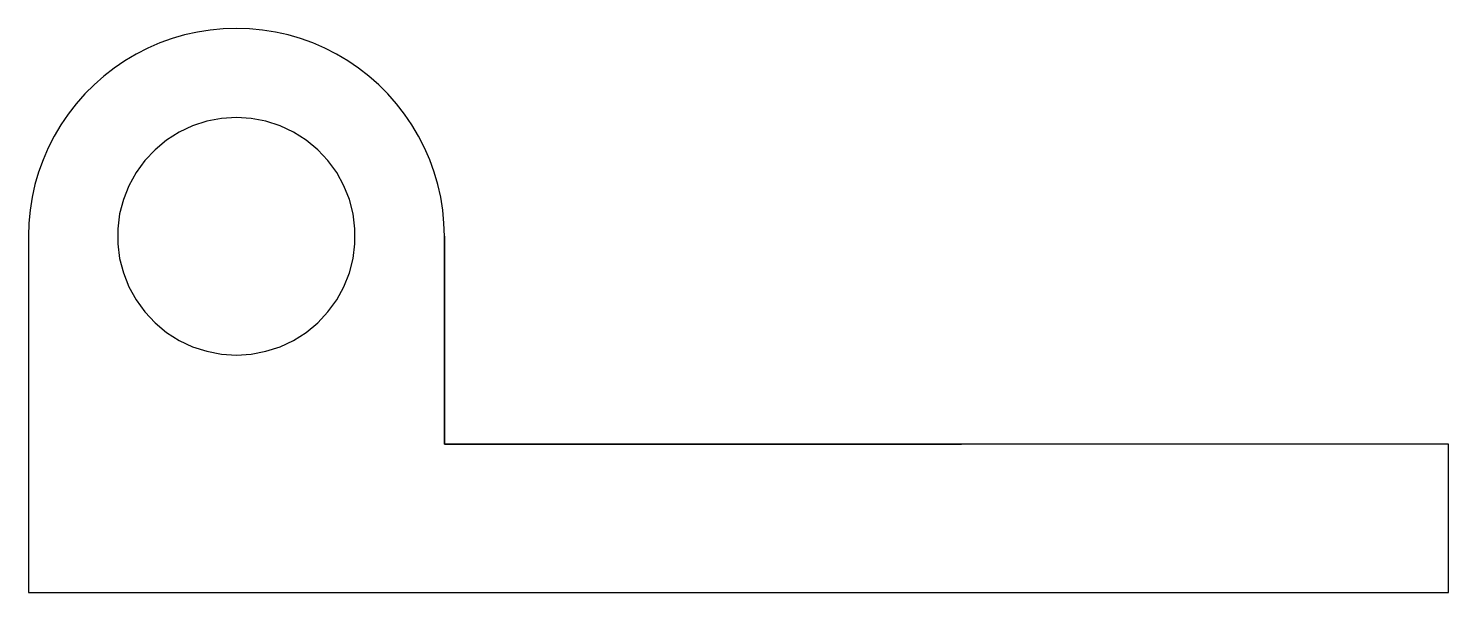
# Model space of a CAD drawing. Header units: metres. Extents: x -11.4 to 36.4, y 0 to 19.
import ezdxf

# ---------------------------------------------------------------- set-up
doc = ezdxf.new("R2010")
doc.units = ezdxf.units.M

msp = doc.modelspace()

# ---------------------------------------------------------------- linework, layer by layer
for points in [[(2.6, 12), (2.586, 12.44), (2.545, 12.877), (2.476, 13.312), (2.38, 13.741), (2.257, 14.163), (2.108, 14.577), (1.934, 14.98), (1.734, 15.372), (1.51, 15.751), (1.263, 16.114), (0.994, 16.462), (0.703, 16.792), (0.392, 17.103), (0.062, 17.394), (-0.286, 17.663), (-0.649, 17.91), (-1.028, 18.134), (-1.42, 18.334), (-1.823, 18.508), (-2.237, 18.657), (-2.659, 18.78), (-3.088, 18.876), (-3.523, 18.945), (-3.96, 18.986), (-4.4, 19), (-4.84, 18.986), (-5.277, 18.945), (-5.712, 18.876), (-6.141, 18.78), (-6.563, 18.657), (-6.977, 18.508), (-7.38, 18.334), (-7.772, 18.134), (-8.151, 17.91), (-8.514, 17.663), (-8.862, 17.394), (-9.192, 17.103), (-9.503, 16.792), (-9.794, 16.462), (-10.063, 16.114), (-10.31, 15.751), (-10.534, 15.372), (-10.734, 14.98), (-10.908, 14.577), (-11.057, 14.163), (-11.18, 13.741), (-11.276, 13.312), (-11.345, 12.877), (-11.386, 12.44), (-11.4, 12)], [(-4.4, 16), (-4.901, 15.968), (-5.395, 15.874), (-5.872, 15.719), (-6.327, 15.505), (-6.751, 15.236), (-7.138, 14.916), (-7.482, 14.55), (-7.777, 14.143), (-8.019, 13.703), (-8.204, 13.236), (-8.329, 12.75), (-8.392, 12.251), (-8.392, 11.749), (-8.329, 11.25), (-8.204, 10.764), (-8.019, 10.297), (-7.777, 9.857), (-7.482, 9.45), (-7.138, 9.084), (-6.751, 8.764), (-6.327, 8.495), (-5.872, 8.281), (-5.395, 8.126), (-4.901, 8.032), (-4.4, 8), (-3.899, 8.032), (-3.405, 8.126), (-2.928, 8.281), (-2.473, 8.495), (-2.049, 8.764), (-1.662, 9.084), (-1.318, 9.45), (-1.023, 9.857), (-0.781, 10.297), (-0.596, 10.764), (-0.471, 11.25), (-0.408, 11.749), (-0.408, 12.251), (-0.471, 12.75), (-0.596, 13.236), (-0.781, 13.703), (-1.023, 14.143), (-1.318, 14.55), (-1.662, 14.916), (-2.049, 15.236), (-2.473, 15.505), (-2.928, 15.719), (-3.405, 15.874), (-3.899, 15.968), (-4.4, 16)], [(-11.4, 12), (-11.4, 11.76), (-11.4, 11.52), (-11.4, 11.28), (-11.4, 11.04), (-11.4, 10.8), (-11.4, 10.56), (-11.4, 10.32), (-11.4, 10.08), (-11.4, 9.84), (-11.4, 9.6), (-11.4, 9.36), (-11.4, 9.12), (-11.4, 8.88), (-11.4, 8.64), (-11.4, 8.4), (-11.4, 8.16), (-11.4, 7.92), (-11.4, 7.68), (-11.4, 7.44), (-11.4, 7.2), (-11.4, 6.96), (-11.4, 6.72), (-11.4, 6.48), (-11.4, 6.24), (-11.4, 6), (-11.4, 5.76), (-11.4, 5.52), (-11.4, 5.28), (-11.4, 5.04), (-11.4, 4.8), (-11.4, 4.56), (-11.4, 4.32), (-11.4, 4.08), (-11.4, 3.84), (-11.4, 3.6), (-11.4, 3.36), (-11.4, 3.12), (-11.4, 2.88), (-11.4, 2.64), (-11.4, 2.4), (-11.4, 2.16), (-11.4, 1.92), (-11.4, 1.68), (-11.4, 1.44), (-11.4, 1.2), (-11.4, 0.96), (-11.4, 0.72), (-11.4, 0.48), (-11.4, 0.24), (-11.4, 0)], [(2.6, 12), (2.6, 11.86), (2.6, 11.72), (2.6, 11.58), (2.6, 11.44), (2.6, 11.3), (2.6, 11.16), (2.6, 11.02), (2.6, 10.88), (2.6, 10.74), (2.6, 10.6), (2.6, 10.46), (2.6, 10.32), (2.6, 10.18), (2.6, 10.04), (2.6, 9.9), (2.6, 9.76), (2.6, 9.62), (2.6, 9.48), (2.6, 9.34), (2.6, 9.2), (2.6, 9.06), (2.6, 8.92), (2.6, 8.78), (2.6, 8.64), (2.6, 8.5), (2.6, 8.36), (2.6, 8.22), (2.6, 8.08), (2.6, 7.94), (2.6, 7.8), (2.6, 7.66), (2.6, 7.52), (2.6, 7.38), (2.6, 7.24), (2.6, 7.1), (2.6, 6.96), (2.6, 6.82), (2.6, 6.68), (2.6, 6.54), (2.6, 6.4), (2.6, 6.26), (2.6, 6.12), (2.6, 5.98), (2.6, 5.84), (2.6, 5.7), (2.6, 5.56), (2.6, 5.42), (2.6, 5.28), (2.6, 5.14), (2.6, 5)], [(2.6, 5), (2.6, 5.14), (2.6, 5.28), (2.6, 5.42), (2.6, 5.56), (2.6, 5.7), (2.6, 5.84), (2.6, 5.98), (2.6, 6.12), (2.6, 6.26), (2.6, 6.4), (2.6, 6.54), (2.6, 6.68), (2.6, 6.82), (2.6, 6.96), (2.6, 7.1), (2.6, 7.24), (2.6, 7.38), (2.6, 7.52), (2.6, 7.66), (2.6, 7.8), (2.6, 7.94), (2.6, 8.08), (2.6, 8.22), (2.6, 8.36), (2.6, 8.5), (2.6, 8.64), (2.6, 8.78), (2.6, 8.92), (2.6, 9.06), (2.6, 9.2), (2.6, 9.34), (2.6, 9.48), (2.6, 9.62), (2.6, 9.76), (2.6, 9.9), (2.6, 10.04), (2.6, 10.18), (2.6, 10.32), (2.6, 10.46), (2.6, 10.6), (2.6, 10.74), (2.6, 10.88), (2.6, 11.02), (2.6, 11.16), (2.6, 11.3), (2.6, 11.44), (2.6, 11.58), (2.6, 11.72), (2.6, 11.86), (2.6, 12)], [(2.6, 5), (2.948, 5), (3.296, 5), (3.644, 5), (3.992, 5), (4.34, 5), (4.688, 5), (5.036, 5), (5.384, 5), (5.732, 5), (6.08, 5), (6.428, 5), (6.776, 5), (7.124, 5), (7.472, 5), (7.82, 5), (8.168, 5), (8.516, 5), (8.864, 5), (9.212, 5), (9.56, 5), (9.908, 5), (10.256, 5), (10.604, 5), (10.952, 5), (11.3, 5), (11.648, 5), (11.996, 5), (12.344, 5), (12.692, 5), (13.04, 5), (13.388, 5), (13.736, 5), (14.084, 5), (14.432, 5), (14.78, 5), (15.128, 5), (15.476, 5), (15.824, 5), (16.172, 5), (16.52, 5), (16.868, 5), (17.216, 5), (17.564, 5), (17.912, 5), (18.26, 5), (18.608, 5), (18.956, 5), (19.304, 5), (19.652, 5), (20, 5)], [(36.4, 5), (35.724, 5), (35.048, 5), (34.372, 5), (33.696, 5), (33.02, 5), (32.344, 5), (31.668, 5), (30.992, 5), (30.316, 5), (29.64, 5), (28.964, 5), (28.288, 5), (27.612, 5), (26.936, 5), (26.26, 5), (25.584, 5), (24.908, 5), (24.232, 5), (23.556, 5), (22.88, 5), (22.204, 5), (21.528, 5), (20.852, 5), (20.176, 5), (19.5, 5), (18.824, 5), (18.148, 5), (17.472, 5), (16.796, 5), (16.12, 5), (15.444, 5), (14.768, 5), (14.092, 5), (13.416, 5), (12.74, 5), (12.064, 5), (11.388, 5), (10.712, 5), (10.036, 5), (9.36, 5), (8.684, 5), (8.008, 5), (7.332, 5), (6.656, 5), (5.98, 5), (5.304, 5), (4.628, 5), (3.952, 5), (3.276, 5), (2.6, 5)], [(36.4, 0), (36.4, 0.1), (36.4, 0.2), (36.4, 0.3), (36.4, 0.4), (36.4, 0.5), (36.4, 0.6), (36.4, 0.7), (36.4, 0.8), (36.4, 0.9), (36.4, 1), (36.4, 1.1), (36.4, 1.2), (36.4, 1.3), (36.4, 1.4), (36.4, 1.5), (36.4, 1.6), (36.4, 1.7), (36.4, 1.8), (36.4, 1.9), (36.4, 2), (36.4, 2.1), (36.4, 2.2), (36.4, 2.3), (36.4, 2.4), (36.4, 2.5), (36.4, 2.6), (36.4, 2.7), (36.4, 2.8), (36.4, 2.9), (36.4, 3), (36.4, 3.1), (36.4, 3.2), (36.4, 3.3), (36.4, 3.4), (36.4, 3.5), (36.4, 3.6), (36.4, 3.7), (36.4, 3.8), (36.4, 3.9), (36.4, 4), (36.4, 4.1), (36.4, 4.2), (36.4, 4.3), (36.4, 4.4), (36.4, 4.5), (36.4, 4.6), (36.4, 4.7), (36.4, 4.8), (36.4, 4.9), (36.4, 5)], [(-11.4, 0), (-10.444, 0), (-9.488, 0), (-8.532, 0), (-7.576, 0), (-6.62, 0), (-5.664, 0), (-4.708, 0), (-3.752, 0), (-2.796, 0), (-1.84, 0), (-0.884, 0), (0.072, 0), (1.028, 0), (1.984, 0), (2.94, 0), (3.896, 0), (4.852, 0), (5.808, 0), (6.764, 0), (7.72, 0), (8.676, 0), (9.632, 0), (10.588, 0), (11.544, 0), (12.5, 0), (13.456, 0), (14.412, 0), (15.368, 0), (16.324, 0), (17.28, 0), (18.236, 0), (19.192, 0), (20.148, 0), (21.104, 0), (22.06, 0), (23.016, 0), (23.972, 0), (24.928, 0), (25.884, 0), (26.84, 0), (27.796, 0), (28.752, 0), (29.708, 0), (30.664, 0), (31.62, 0), (32.576, 0), (33.532, 0), (34.488, 0), (35.444, 0), (36.4, 0)]]:
    msp.add_lwpolyline(points)

doc.saveas('drawing.dxf')
